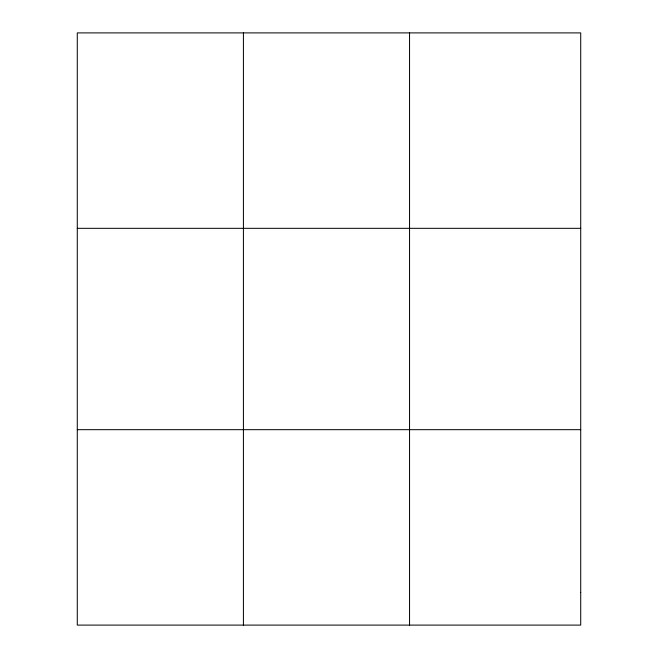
<?xml version="1.0" encoding="UTF-8"?>
<svg xmlns="http://www.w3.org/2000/svg" width="658" height="658" viewBox="0 0 658 658"><rect width="100%" height="100%" fill="white"/><g stroke="black" fill="none" stroke-linecap="round" stroke-linejoin="round"><path stroke-width="0.99" d="M243.419 625.1L243.419 32.9M409.547 625.1L409.547 32.9M77.282 228.326L580.718 228.326M77.282 429.674L580.718 429.674M580.718 592.529L580.718 625.1L77.282 625.1L77.282 32.9L580.718 32.9L580.718 592.529"/></g></svg>
